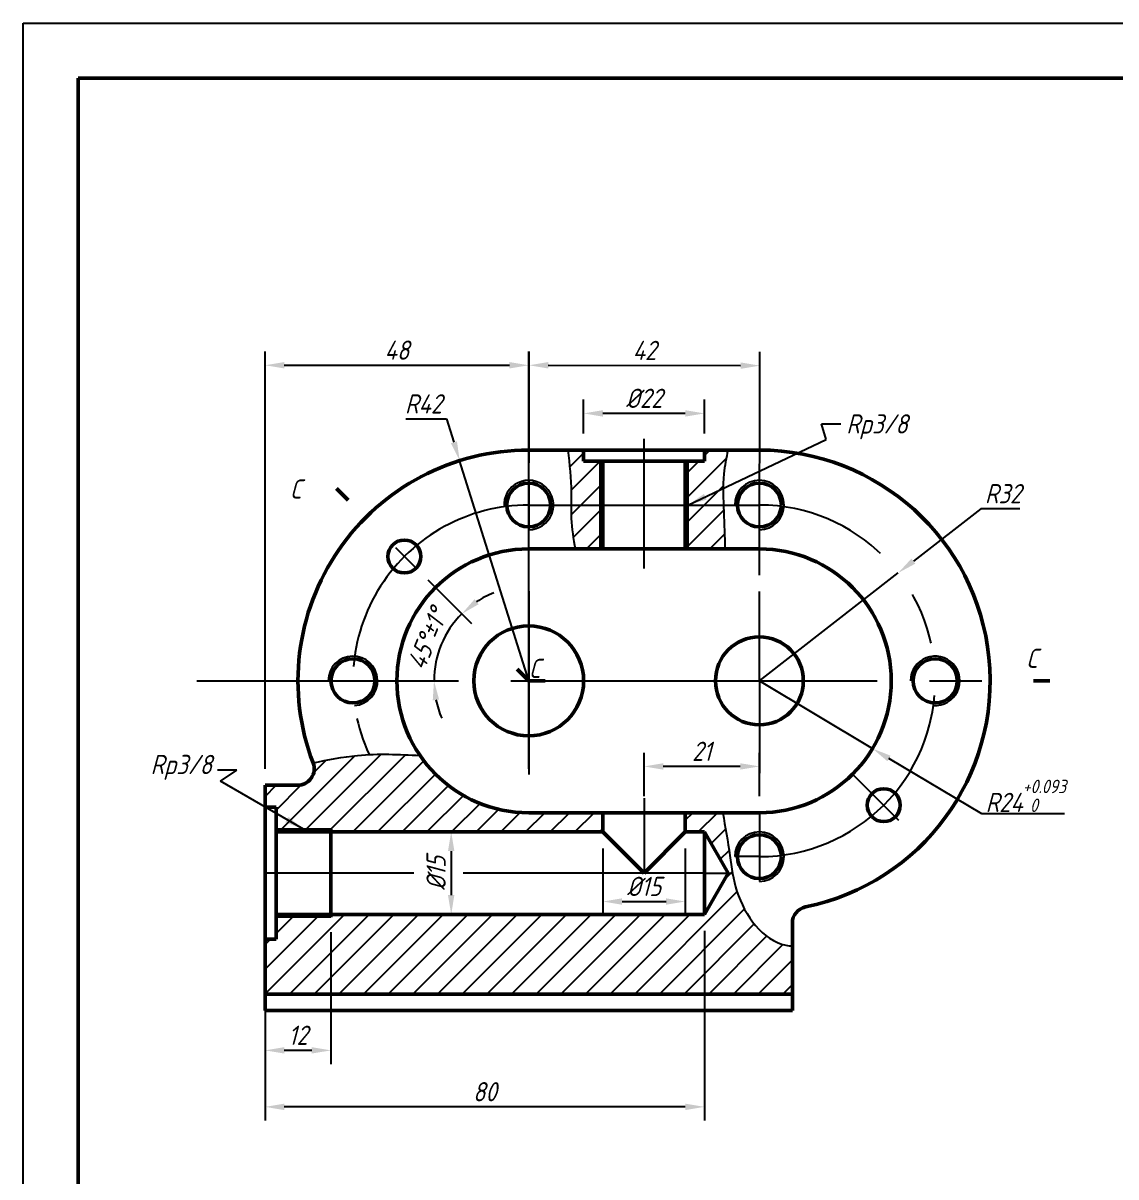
# Model space of a CAD drawing. Header units: millimetres. Extents: x 96 to 4157, y -1988 to 195.
# Drawn here: x 2098.2 to 2297.1, y -493.7 to -283.7 of the extents above; entities that cross this region are included whole.
import ezdxf

# ---------------------------------------------------------------- set-up
doc = ezdxf.new("R2010")
doc.units = ezdxf.units.MM
doc.header["$LTSCALE"] = 1.5
doc.linetypes.add('CENTER', pattern=[50.8, 31.75, -6.35, 6.35, -6.35])
for name, color, linetype, lineweight in [('点画线', 7, 'CENTER', 25), ('粗实线', 7, 'Continuous', 50), ('细线', 7, 'Continuous', 25)]:
    doc.layers.add(name, color=color, linetype=linetype, lineweight=lineweight)
doc.styles.add('宋体', font='gbeitc.shx', dxfattribs={"bigfont": 'gbcbig.shx'})
doc.dimstyles.new('半径', dxfattribs={"dimtxt": 3.5, "dimasz": 3.5, "dimexe": 2.5, "dimexo": 3, "dimgap": 1, "dimtad": 1, "dimtoh": 1, "dimdsep": 46, "dimtxsty": '宋体', "dimblk1": 'NONE', "dimsah": 1, "dimcen": 2.5, "dimclrd": 7, "dimclre": 7, "dimclrt": 7, "dimadec": 0, "dimazin": 0, "dimtfac": 1, "dimtmove": 0, "dimatfit": 3, "dimfxl": 1, "dimarcsym": 0})
doc.dimstyles.new('直径', dxfattribs={"dimtxt": 3.5, "dimasz": 3.5, "dimexe": 2.5, "dimexo": 3, "dimgap": 1, "dimtad": 1, "dimtoh": 1, "dimdsep": 46, "dimtxsty": '宋体', "dimcen": 2.5, "dimclrd": 7, "dimclre": 7, "dimclrt": 7, "dimadec": 0, "dimazin": 0, "dimtfac": 1, "dimtmove": 0, "dimatfit": 3, "dimfxl": 1, "dimarcsym": 0})
doc.dimstyles.new('长度', dxfattribs={"dimtxt": 3.5, "dimasz": 3.5, "dimexe": 2.5, "dimexo": 3, "dimgap": 1, "dimtad": 1, "dimdsep": 46, "dimtxsty": '宋体', "dimcen": 2.5, "dimclrd": 7, "dimclre": 7, "dimclrt": 7, "dimadec": 0, "dimazin": 0, "dimtfac": 1, "dimtmove": 0, "dimatfit": 3, "dimfxl": 1, "dimarcsym": 0})
pattern_1 = [(45, (-108.379, -2266.4404), (-2.245064, 2.245064), [])]

# ---------------------------------------------------------------- blocks, each defined once
blk = doc.blocks.new('*D15')
at = {"layer": 'Defpoints', "color": 0, "transparency": 16777216}
for p in [(2232.31, -346.03), (2190.24, -387.08), (2232.24, -387.16)]:
    blk.add_point(p, dxfattribs=at)
at = {"layer": '细线', "color": 7, "lineweight": -2, "transparency": 16777216}
for p, q in [((2190.24, -384.08), (2190.31, -343.46)), ((2232.24, -384.16), (2232.31, -343.53)), ((2193.81, -345.96), (2228.81, -346.03))]:
    blk.add_line(p, q, dxfattribs=at)
at = {"layer": '细线', "color": 7, "transparency": 16777216}
for points in [[(2193.81, -345.38), (2193.81, -346.55), (2190.31, -345.96)], [(2228.81, -345.44), (2228.81, -346.61), (2232.31, -346.03)]]:
    blk.add_solid(points, dxfattribs=at)
at = {"layer": '细线', "color": 7, "transparency": 16777216, "insert": (2211.31, -343.25), "char_height": 3.5, "attachment_point": 5, "rotation": 359.8985, "style": '宋体'}
blk.add_mtext('42', dxfattribs=at)
blk = doc.blocks.new('*D16')
at = {"layer": 'Defpoints', "color": 0, "transparency": 16777216}
for p in [(2190.24, -345.96), (2142.24, -422.39), (2190.24, -422.39)]:
    blk.add_point(p, dxfattribs=at)
at = {"layer": '细线', "color": 7, "lineweight": -2, "transparency": 16777216}
for p, q in [((2142.24, -419.39), (2142.24, -343.46)), ((2190.24, -419.39), (2190.24, -343.46)), ((2145.74, -345.96), (2186.74, -345.96))]:
    blk.add_line(p, q, dxfattribs=at)
at = {"layer": '细线', "color": 7, "transparency": 16777216}
for points in [[(2145.74, -345.38), (2145.74, -346.54), (2142.24, -345.96)], [(2186.74, -345.38), (2186.74, -346.54), (2190.24, -345.96)]]:
    blk.add_solid(points, dxfattribs=at)
at = {"layer": '细线', "color": 7, "transparency": 16777216, "insert": (2166.24, -343.21), "char_height": 3.5, "attachment_point": 5, "style": '宋体'}
blk.add_mtext('48', dxfattribs=at)
blk = doc.blocks.new('*D17')
at = {"layer": 'Defpoints', "color": 0, "transparency": 16777216}
for p in [(2142.24, -445.89), (2222.24, -445.89), (2142.24, -480.93)]:
    blk.add_point(p, dxfattribs=at)
at = {"layer": '细线', "color": 7, "lineweight": -2, "transparency": 16777216}
for p, q in [((2142.24, -448.89), (2142.24, -483.43)), ((2222.24, -448.89), (2222.24, -483.43)), ((2218.74, -480.93), (2145.74, -480.93))]:
    blk.add_line(p, q, dxfattribs=at)
at = {"layer": '细线', "color": 7, "transparency": 16777216}
for points in [[(2145.74, -480.35), (2145.74, -481.52), (2142.24, -480.93)], [(2218.74, -480.35), (2218.74, -481.52), (2222.24, -480.93)]]:
    blk.add_solid(points, dxfattribs=at)
at = {"layer": '细线', "color": 7, "transparency": 16777216, "insert": (2182.24, -478.18), "char_height": 3.5, "attachment_point": 5, "style": '宋体'}
blk.add_mtext('80', dxfattribs=at)
blk = doc.blocks.new('*D18')
at = {"layer": 'Defpoints', "color": 0, "transparency": 16777216}
for p in [(2142.24, -446.14), (2154.24, -446.14), (2142.24, -470.65)]:
    blk.add_point(p, dxfattribs=at)
at = {"layer": '细线', "color": 7, "lineweight": -2, "transparency": 16777216}
for p, q in [((2142.24, -449.14), (2142.24, -473.15)), ((2154.24, -449.14), (2154.24, -473.15)), ((2150.74, -470.65), (2145.74, -470.65))]:
    blk.add_line(p, q, dxfattribs=at)
at = {"layer": '细线', "color": 7, "transparency": 16777216}
for points in [[(2145.74, -470.07), (2145.74, -471.23), (2142.24, -470.65)], [(2150.74, -470.07), (2150.74, -471.23), (2154.24, -470.65)]]:
    blk.add_solid(points, dxfattribs=at)
at = {"layer": '细线', "color": 7, "transparency": 16777216, "insert": (2148.24, -467.9), "char_height": 3.5, "attachment_point": 5, "style": '宋体'}
blk.add_mtext('12', dxfattribs=at)
blk = doc.blocks.new('*D19')
at = {"layer": 'Defpoints', "color": 0, "transparency": 16777216}
for p in [(2211.24, -418.97), (2211.24, -427.39), (2232.24, -427.39)]:
    blk.add_point(p, dxfattribs=at)
at = {"layer": '细线', "color": 7, "lineweight": -2, "transparency": 16777216}
for p, q in [((2211.24, -424.39), (2211.24, -416.47)), ((2232.24, -424.39), (2232.24, -416.47)), ((2228.74, -418.97), (2214.74, -418.97))]:
    blk.add_line(p, q, dxfattribs=at)
at = {"layer": '细线', "color": 7, "transparency": 16777216}
for points in [[(2214.74, -418.39), (2214.74, -419.56), (2211.24, -418.97)], [(2228.74, -418.39), (2228.74, -419.56), (2232.24, -418.97)]]:
    blk.add_solid(points, dxfattribs=at)
at = {"layer": '细线', "color": 7, "transparency": 16777216, "insert": (2221.74, -416.22), "char_height": 3.5, "attachment_point": 5, "style": '宋体'}
blk.add_mtext('21', dxfattribs=at)
blk = doc.blocks.new('*D20')
at = {"layer": 'Defpoints', "color": 0, "transparency": 16777216}
for p in [(2166.03, -379.19), (2169.73, -382.89), (2175.31, -394.78), (2129.84, -403.39), (2279.65, -403.39)]:
    blk.add_point(p, dxfattribs=at)
at = {"layer": '细线', "color": 7, "lineweight": -2, "transparency": 16777216}
blk.add_line((2171.85, -385.01), (2179.81, -392.97), dxfattribs=at)
for start, end in [(111.6932, 123.3466), (135, 180), (191.6534, 203.3068)]:
    blk.add_arc((2190.24, -403.39), 17.24, start, end, dxfattribs=at)
at = {"layer": '细线', "color": 7, "transparency": 16777216}
for points in [[(2181.13, -389.45), (2180.39, -388.54), (2178.05, -391.21)], [(2172.77, -406.94), (2173.93, -406.82), (2173, -403.39)]]:
    blk.add_solid(points, dxfattribs=at)
at = {"layer": '细线', "color": 7, "transparency": 16777216, "insert": (2171.77, -395.75), "char_height": 3.5, "attachment_point": 5, "rotation": 67.5, "style": '宋体'}
blk.add_mtext('45°%%P1%%D', dxfattribs=at)
blk = doc.blocks.new('*D21')
at = {"layer": 'Defpoints', "color": 0, "transparency": 16777216}
for p in [(2203.74, -430.89), (2176.13, -445.89), (2203.74, -445.89)]:
    blk.add_point(p, dxfattribs=at)
at = {"layer": '细线', "color": 7, "lineweight": -2, "transparency": 16777216}
for p, q in [((2200.74, -430.89), (2173.63, -430.89)), ((2176.13, -434.39), (2176.13, -442.39)), ((2200.74, -445.89), (2173.63, -445.89))]:
    blk.add_line(p, q, dxfattribs=at)
at = {"layer": '细线', "color": 7, "transparency": 16777216}
for points in [[(2175.54, -434.39), (2176.71, -434.39), (2176.13, -430.89)], [(2175.54, -442.39), (2176.71, -442.39), (2176.13, -445.89)]]:
    blk.add_solid(points, dxfattribs=at)
at = {"layer": '细线', "color": 7, "transparency": 16777216, "insert": (2173.38, -438.39), "char_height": 3.5, "attachment_point": 5, "rotation": 90, "style": '宋体'}
blk.add_mtext('%%c15', dxfattribs=at)
blk = doc.blocks.new('*D22')
at = {"layer": 'Defpoints', "color": 0, "transparency": 16777216}
for p in [(2203.74, -430.89), (2218.74, -430.89), (2218.74, -443.56)]:
    blk.add_point(p, dxfattribs=at)
at = {"layer": '细线', "color": 7, "lineweight": -2, "transparency": 16777216}
for p, q in [((2203.74, -433.89), (2203.74, -446.06)), ((2218.74, -433.89), (2218.74, -446.06)), ((2207.24, -443.56), (2215.24, -443.56))]:
    blk.add_line(p, q, dxfattribs=at)
at = {"layer": '细线', "color": 7, "transparency": 16777216}
for points in [[(2207.24, -442.98), (2207.24, -444.14), (2203.74, -443.56)], [(2215.24, -442.98), (2215.24, -444.14), (2218.74, -443.56)]]:
    blk.add_solid(points, dxfattribs=at)
at = {"layer": '细线', "color": 7, "transparency": 16777216, "insert": (2211.24, -440.81), "char_height": 3.5, "attachment_point": 5, "style": '宋体'}
blk.add_mtext('%%c15', dxfattribs=at)
blk = doc.blocks.new('*D23')
at = {"layer": 'Defpoints', "color": 0, "transparency": 16777216}
for p in [(2200.24, -354.72), (2200.24, -361.39), (2222.24, -361.39)]:
    blk.add_point(p, dxfattribs=at)
at = {"layer": '细线', "color": 7, "lineweight": -2, "transparency": 16777216}
for p, q in [((2200.24, -358.39), (2200.24, -352.22)), ((2222.24, -358.39), (2222.24, -352.22)), ((2218.74, -354.72), (2203.74, -354.72))]:
    blk.add_line(p, q, dxfattribs=at)
at = {"layer": '细线', "color": 7, "transparency": 16777216}
for points in [[(2203.74, -354.14), (2203.74, -355.31), (2200.24, -354.72)], [(2218.74, -354.14), (2218.74, -355.31), (2222.24, -354.72)]]:
    blk.add_solid(points, dxfattribs=at)
at = {"layer": '细线', "color": 7, "transparency": 16777216, "insert": (2211.24, -351.97), "char_height": 3.5, "attachment_point": 5, "style": '宋体'}
blk.add_mtext('%%c22', dxfattribs=at)
blk = doc.blocks.new('*D6')
at = {"layer": 'Defpoints', "color": 0, "transparency": 16777216}
for p in [(2257.5, -383.76), (2232.24, -403.39)]:
    blk.add_point(p, dxfattribs=at)
at = {"layer": '细线', "color": 7, "lineweight": -2, "transparency": 16777216}
for p, q in [((2272.53, -372.08), (2260.27, -381.61)), ((2279.66, -372.08), (2272.53, -372.08)), ((2232.24, -403.39), (2257.5, -383.76))]:
    blk.add_line(p, q, dxfattribs=at)
at = {"layer": '细线', "color": 7, "transparency": 16777216}
blk.add_solid([(2259.91, -381.15), (2260.62, -382.07), (2257.5, -383.76)], dxfattribs=at)
at = {"layer": '细线', "color": 7, "transparency": 16777216, "insert": (2276.59, -369.33), "char_height": 3.5, "attachment_point": 5, "style": '宋体'}
blk.add_mtext('R32', dxfattribs=at)
blk = doc.blocks.new('*D24')
at = {"layer": 'Defpoints', "color": 0, "transparency": 16777216}
for p in [(2232.24, -403.39), (2252.83, -415.72)]:
    blk.add_point(p, dxfattribs=at)
at = {"layer": '细线', "color": 7, "lineweight": -2, "transparency": 16777216}
for p, q in [((2232.24, -403.39), (2252.83, -415.72)), ((2272.72, -427.63), (2255.83, -417.52)), ((2287.78, -427.63), (2272.72, -427.63))]:
    blk.add_line(p, q, dxfattribs=at)
at = {"layer": '细线', "color": 7, "transparency": 16777216}
blk.add_solid([(2256.13, -417.02), (2255.53, -418.02), (2252.83, -415.72)], dxfattribs=at)
at = {"layer": '细线', "color": 7, "transparency": 16777216, "insert": (2280.75, -424.33), "char_height": 3.5, "attachment_point": 5, "style": '宋体'}
blk.add_mtext('R24{\\H0.7x;\\S+0.093^  0;}', dxfattribs=at)
blk = doc.blocks.new('_None')
blk = doc.blocks.new('*D7')
at = {"layer": 'Defpoints', "color": 0, "transparency": 16777216}
for p in [(2177.67, -363.32), (2190.24, -403.39)]:
    blk.add_point(p, dxfattribs=at)
at = {"layer": '细线', "color": 7, "lineweight": -2, "transparency": 16777216}
for p, q in [((2167.88, -355.74), (2175.29, -355.74)), ((2175.29, -355.74), (2176.62, -359.98)), ((2190.24, -403.39), (2177.67, -363.32))]:
    blk.add_line(p, q, dxfattribs=at)
at = {"layer": '细线', "color": 7, "transparency": 16777216}
blk.add_solid([(2177.18, -359.8), (2176.07, -360.15), (2177.67, -363.32)], dxfattribs=at)
at = {"layer": '细线', "color": 7, "transparency": 16777216, "insert": (2171.08, -352.99), "char_height": 3.5, "attachment_point": 5, "style": '宋体'}
blk.add_mtext('R42', dxfattribs=at)

msp = doc.modelspace()

# ---------------------------------------------------------------- hatches: boundary and pattern name
at = {"layer": '细线'}
h = msp.add_hatch(dxfattribs=at)
h.set_pattern_fill('ANSI31', color=0)
h.set_pattern_definition(pattern_1)
edge = h.paths.add_edge_path()
edge.add_line((2203.236, -363.395), (2200.236, -363.395))
edge.add_line((2200.236, -363.395), (2200.236, -361.395))
edge.add_line((2200.236, -361.395), (2197.365, -361.395))
edge.add_spline(control_points=[(2197.365, -361.395), (2197.667, -363.991), (2198.055, -367.316), (2197.986, -370.662), (2197.976, -371.395)], knot_values=[0, 0, 0, 0, 7.8264619, 10.0237457, 10.0237457, 10.0237457, 10.0237457], degree=3, periodic=0)
edge.add_line((2197.976, -371.395), (2203.236, -371.395))
edge.add_line((2203.236, -371.395), (2203.236, -363.395))
edge = h.paths.add_edge_path()
edge.add_line((2203.236, -371.395), (2197.976, -371.395))
edge.add_spline(control_points=[(2197.976, -371.395), (2197.964, -372.211), (2197.944, -374.893), (2198.38, -377.547), (2198.684, -379.395)], knot_values=[10.0237457, 10.0237457, 10.0237457, 10.0237457, 12.4707527, 18.0679822, 18.0679822, 18.0679822, 18.0679822], degree=3, periodic=0)
edge.add_line((2198.684, -379.395), (2203.236, -379.395))
edge.add_line((2203.236, -379.395), (2203.236, -371.395))
h.paths.add_polyline_path([(2203.736, -371.395), (2203.236, -371.395), (2203.236, -379.395), (2203.736, -379.395)])
h.paths.add_polyline_path([(2203.736, -363.395), (2203.236, -363.395), (2203.236, -371.395), (2203.736, -371.395)])
h.paths.add_polyline_path([(2219.236, -363.395), (2218.736, -363.395), (2218.736, -371.395), (2219.236, -371.395)])
edge = h.paths.add_edge_path()
edge.add_spline(control_points=[(2225.967, -379.395), (2225.909, -377.137), (2225.842, -374.475), (2225.721, -371.8), (2225.704, -371.395)], knot_values=[10.0677322, 10.0677322, 10.0677322, 10.0677322, 16.8542916, 18.0676878, 18.0676878, 18.0676878, 18.0676878], degree=3, periodic=0)
edge.add_line((2225.704, -371.395), (2219.236, -371.395))
edge.add_line((2219.236, -371.395), (2219.236, -379.395))
edge.add_line((2219.236, -379.395), (2225.967, -379.395))
h.paths.add_polyline_path([(2219.236, -371.395), (2218.736, -371.395), (2218.736, -379.395), (2219.236, -379.395)])
h = msp.add_hatch(dxfattribs=at)
h.set_pattern_fill('ANSI31', color=0)
h.set_pattern_definition(pattern_1)
edge = h.paths.add_edge_path()
edge.add_spline(control_points=[(2225.627, -368.469), (2225.628, -367.634), (2225.657, -366.8), (2225.732, -365.971)], knot_values=[4.6433146, 4.6433146, 4.6433146, 4.6433146, 7.1485695, 7.1485695, 7.1485695, 7.1485695], degree=3, periodic=0)
edge.add_spline(control_points=[(2225.732, -365.971), (2225.74, -365.888), (2225.812, -365.142), (2225.924, -364.401), (2226.04, -363.744)], knot_values=[2.3900287, 2.3900287, 2.3900287, 2.3900287, 2.6437449, 4.6433146, 4.6433146, 4.6433146, 4.6433146], degree=3, periodic=0)
edge.add_spline(control_points=[(2226.04, -363.744), (2226.179, -362.96), (2226.343, -362.177), (2226.506, -361.395)], knot_values=[0, 0, 0, 0, 2.3900287, 2.3900287, 2.3900287, 2.3900287], degree=3, periodic=0)
edge.add_line((2226.506, -361.395), (2222.236, -361.395))
edge.add_line((2222.236, -361.395), (2222.236, -363.395))
edge.add_line((2222.236, -363.395), (2219.236, -363.395))
edge.add_line((2219.236, -363.395), (2219.236, -371.395))
edge.add_line((2219.236, -371.395), (2225.704, -371.395))
edge.add_spline(control_points=[(2225.704, -371.395), (2225.689, -371.049), (2225.675, -370.703), (2225.663, -370.358)], knot_values=[9.0338482, 9.0338482, 9.0338482, 9.0338482, 10.0677322, 10.0677322, 10.0677322, 10.0677322], degree=3, periodic=0)
edge.add_spline(control_points=[(2225.663, -370.358), (2225.641, -369.727), (2225.627, -369.098), (2225.627, -368.469)], knot_values=[7.1485695, 7.1485695, 7.1485695, 7.1485695, 9.0338482, 9.0338482, 9.0338482, 9.0338482], degree=3, periodic=0)
h = msp.add_hatch(dxfattribs=at)
h.set_pattern_fill('ANSI31', color=0)
h.set_pattern_definition(pattern_1)
edge = h.paths.add_edge_path()
edge.add_spline(control_points=[(2170.441, -416.965), (2167.348, -416.817), (2164.255, -416.669), (2161.187, -416.815)], knot_values=[10.3320473, 10.3320473, 10.3320473, 10.3320473, 19.5740897, 19.5740897, 19.5740897, 19.5740897], degree=3, periodic=0)
edge.add_spline(control_points=[(2161.187, -416.815), (2160.487, -416.849), (2157.063, -417.087), (2153.677, -417.778), (2150.981, -418.328)], knot_values=[0, 0, 0, 0, 2.1061736, 10.3320473, 10.3320473, 10.3320473, 10.3320473], degree=3, periodic=0)
edge.add_arc((2148.177, -419.395), 3, -90, 20.8275, ccw=False)
edge.add_line((2148.177, -422.395), (2142.236, -422.395))
edge.add_line((2142.236, -422.395), (2142.236, -426.395))
edge.add_line((2142.236, -426.395), (2144.236, -426.395))
edge.add_line((2144.236, -426.395), (2144.236, -430.395))
edge.add_line((2144.236, -430.395), (2154.236, -430.395))
edge.add_line((2154.236, -430.395), (2154.236, -430.895))
edge.add_line((2154.236, -430.895), (2203.736, -430.895))
edge.add_line((2203.736, -430.895), (2203.736, -427.395))
edge.add_line((2203.736, -427.395), (2190.236, -427.395))
edge.add_arc((2190.236, -403.395), 24, 214.43201, 270, ccw=False)
edge = h.paths.add_edge_path()
edge.add_spline(control_points=[(2238.236, -451.677), (2237.847, -451.631), (2233.058, -451.068), (2227.98, -443.813), (2226.852, -434.819), (2226.025, -430.008), (2225.576, -427.395)], knot_values=[0, 0, 0, 0, 1.1716491, 14.4061875, 21.0597393, 28.9756815, 28.9756815, 28.9756815, 28.9756815], degree=3, periodic=0)
edge.add_line((2225.576, -427.395), (2218.736, -427.395))
edge.add_line((2218.736, -427.395), (2218.736, -430.895))
edge.add_line((2218.736, -430.895), (2222.236, -430.895))
edge.add_line((2222.236, -430.895), (2226.566, -438.395))
edge.add_line((2226.566, -438.395), (2222.236, -445.895))
edge.add_line((2222.236, -445.895), (2154.236, -445.895))
edge.add_line((2154.236, -445.895), (2154.236, -446.395))
edge.add_line((2154.236, -446.395), (2144.236, -446.395))
edge.add_line((2144.236, -446.395), (2144.236, -450.395))
edge.add_line((2144.236, -450.395), (2142.236, -450.395))
edge.add_line((2142.236, -450.395), (2142.236, -460.395))
edge.add_line((2142.236, -460.395), (2238.236, -460.395))
edge.add_line((2238.236, -460.395), (2238.236, -451.677))
h.paths.add_polyline_path([(2154.236, -445.895), (2144.236, -445.895), (2144.236, -446.395), (2154.236, -446.395)], flags=17)
h.paths.add_polyline_path([(2154.236, -430.395), (2144.236, -430.395), (2144.236, -430.895), (2154.236, -430.895)], flags=17)

# ---------------------------------------------------------------- linework, layer by layer
at = {"layer": '点画线'}
for p, q in [((2211.236, -361.395), (2211.236, -359.366)), ((2211.236, -382.935), (2211.236, -361.395)), ((2190.236, -366.895), (2190.236, -375.895)), ((2232.236, -375.895), (2232.236, -366.895)), ((2190.236, -371.395), (2232.236, -371.395)), ((2169.73, -382.888), (2166.034, -379.193)), ((2211.236, -379.395), (2218.736, -379.395)), ((2190.236, -387.082), (2190.236, -420.412)), ((2232.236, -403.395), (2232.236, -387.156)), ((2129.844, -403.395), (2279.646, -403.395)), ((2190.236, -403.395), (2232.236, -403.395)), ((2232.236, -403.395), (2232.236, -420.189)), ((2249.207, -420.365), (2257.566, -428.724)), ((2211.236, -424.737), (2211.236, -438.395)), ((2232.236, -427.395), (2232.236, -439.895)), ((2232.236, -435.395), (2227.736, -435.395)), ((2169.302, -438.395), (2142.236, -438.395)), ((2222.521, -438.395), (2178.333, -438.395)), ((2222.521, -438.395), (2227.201, -438.395))]:
    msp.add_line(p, q, dxfattribs=at)
for centre, start, end in [((2190.236, -403.395), 90, 204.79667), ((2190.236, -403.395), 90, 204.79667), ((2232.236, -403.395), 270, 90)]:
    msp.add_arc(centre, 32, start, end, dxfattribs=at)
at = {"layer": '粗实线'}
for p, q in [((2108.186, -693.682), (2108.186, -293.682)), ((2108.186, -293.682), (2682.186, -293.682)), ((2190.236, -361.395), (2232.236, -361.395)), ((2200.236, -363.395), (2200.236, -361.395)), ((2222.236, -363.395), (2222.236, -361.395)), ((2211.236, -363.395), (2200.236, -363.395)), ((2203.736, -379.395), (2203.736, -363.395)), ((2211.236, -363.395), (2222.236, -363.395)), ((2218.736, -379.395), (2218.736, -363.395)), ((2157.366, -370.524), (2155.244, -368.403)), ((2190.236, -379.395), (2232.236, -379.395)), ((2211.236, -379.395), (2203.736, -379.395)), ((2211.236, -379.395), (2218.736, -379.395)), ((2190.236, -403.395), (2188.115, -401.273)), ((2190.236, -403.395), (2193.236, -403.395)), ((2282.118, -403.395), (2285.118, -403.395)), ((2142.236, -463.395), (2142.236, -422.395)), ((2142.236, -422.395), (2148.177, -422.395)), ((2142.236, -438.395), (2142.236, -426.395)), ((2142.236, -426.395), (2144.236, -426.395)), ((2144.236, -426.395), (2144.236, -450.395)), ((2232.236, -427.395), (2190.236, -427.395)), ((2211.236, -427.395), (2203.736, -427.395)), ((2203.736, -427.395), (2203.736, -430.895)), ((2232.236, -427.395), (2211.236, -427.395)), ((2211.236, -427.395), (2218.736, -427.395)), ((2218.736, -427.395), (2218.736, -430.895)), ((2154.236, -430.895), (2154.236, -430.395)), ((2144.236, -438.395), (2144.236, -430.895)), ((2144.236, -430.895), (2154.236, -430.895)), ((2154.236, -430.895), (2203.736, -430.895)), ((2154.236, -430.895), (2154.236, -445.895)), ((2211.236, -438.395), (2203.736, -430.895)), ((2211.236, -438.395), (2218.736, -430.895)), ((2218.736, -430.895), (2222.236, -430.895)), ((2222.236, -430.895), (2222.236, -445.895)), ((2222.236, -430.895), (2226.566, -438.395)), ((2144.236, -438.395), (2144.236, -445.895)), ((2226.566, -438.395), (2222.236, -445.895)), ((2144.236, -445.895), (2154.236, -445.895)), ((2154.236, -445.895), (2154.236, -446.395)), ((2154.236, -445.895), (2222.236, -445.895)), ((2238.236, -460.395), (2238.236, -447.485)), ((2144.236, -450.395), (2142.236, -450.395)), ((2142.236, -460.395), (2142.236, -463.395)), ((2238.236, -460.395), (2142.236, -460.395)), ((2238.236, -463.395), (2238.236, -460.395)), ((2238.236, -463.395), (2142.236, -463.395)), ((2142.236, -463.395), (2238.236, -463.395))]:
    msp.add_line(p, q, dxfattribs=at)
for centre, radius in [((2190.236, -371.395), 4), ((2232.236, -371.395), 4), ((2167.609, -380.767), 3), ((2190.236, -403.395), 10), ((2232.236, -403.395), 8), ((2158.236, -403.395), 4), ((2264.236, -403.395), 4), ((2254.864, -426.022), 3), ((2232.236, -435.395), 4)]:
    msp.add_circle(centre, radius, dxfattribs=at)
for centre, radius, start, end in [((2190.236, -403.395), 42, 90, 200.8275), ((2232.236, -403.395), 42, 281.53696, 90), ((2190.236, -403.395), 24, 90, 270), ((2232.236, -403.395), 24, 270, 90), ((2148.177, -419.395), 3, 270, 20.8275), ((2241.236, -447.485), 3, 101.53696, 180)]:
    msp.add_arc(centre, radius, start, end, dxfattribs=at)
at = {"layer": '细线'}
for p, q in [((2098.186, -703.682), (2098.186, -283.682)), ((2098.186, -283.682), (2692.186, -283.682)), ((2203.236, -379.395), (2203.236, -363.395)), ((2218.736, -363.395), (2219.236, -363.395)), ((2219.236, -363.395), (2219.236, -379.395)), ((2203.736, -379.395), (2203.236, -379.395)), ((2154.236, -430.395), (2144.236, -430.395)), ((2154.236, -446.395), (2144.236, -446.395))]:
    msp.add_line(p, q, dxfattribs=at)
for centre, start, end in [((2190.236, -371.395), 270, 184.03194), ((2232.236, -371.395), 270, 180), ((2158.236, -403.395), 274.03194, 180), ((2264.236, -403.395), 265.96806, 180), ((2232.236, -435.395), 270, 180)]:
    msp.add_arc(centre, 4.5, start, end, dxfattribs=at)
for points in [[(2197.365, -361.395), (2197.994, -369.196), (2197.994, -373.84), (2198.684, -379.395)], [(2226.506, -361.395), (2225.757, -365.72), (2225.757, -372.611), (2225.967, -379.395)], [(2150.981, -418.328), (2159.093, -416.965), (2170.441, -416.965)], [(2225.576, -427.395), (2226.854, -435.207), (2228.159, -441.731), (2237.077, -451.51), (2238.236, -451.677)]]:
    msp.add_spline(points, degree=3, dxfattribs=at)

# ---------------------------------------------------------------- texts
at = {"layer": '粗实线', "char_height": 3.5, "attachment_point": 1, "style": '宋体'}
for width, insert in [(7.8819, (2146.736, -366.723)), (8.49633, (2280.756, -397.535)), (4.20717, (2190.236, -399.379))]:
    msp.add_mtext_dynamic_manual_height_columns('C', width=width, gutter_width=17.5, heights=[0], dxfattribs=dict(at, insert=insert))
at = {"layer": '细线', "color": 7, "char_height": 3.5, "style": '宋体'}
for insert, attachment_point in [((2248.065, -354.88), 1), ((2132.578, -421.427), 9)]:
    msp.add_mtext('Rp3/8', dxfattribs=dict(at, insert=insert, attachment_point=attachment_point))

# ---------------------------------------------------------------- dimensions: what is measured, and where the dimension line sits
at = {"layer": '细线'}
for base, p1, p2, picture, middle in [((2190.236, -345.959), (2142.236, -422.395), (2190.236, -422.395), '*D16', (2166.236, -343.209)), ((2211.236, -418.973), (2232.236, -427.395), (2211.236, -427.395), '*D19', (2221.736, -416.223)), ((2142.236, -480.933), (2222.236, -445.895), (2142.236, -445.895), '*D17', (2182.236, -478.183)), ((2142.236, -470.649), (2154.236, -446.145), (2142.236, -446.145), '*D18', (2148.236, -467.899))]:
    dim = msp.add_linear_dim(base=base, p1=p1, p2=p2, dimstyle='长度', dxfattribs=at)
    dim.commit()
    dim.dimension.update_dxf_attribs({"geometry": picture, "text_midpoint": middle})
dim = msp.add_aligned_dim(p1=(2190.236, -387.082), p2=(2232.236, -387.156), distance=41.123, dimstyle='长度', dxfattribs=at)
dim.commit()
dim.dimension.update_dxf_attribs({"geometry": '*D15', "text_midpoint": (2211.314, -343.246)})
dim = msp.add_radius_dim(center=(2190.236, -403.395), mpoint=(2177.67, -363.319), dimstyle='半径', override={"dimpost": 'R<>'}, dxfattribs=at)
dim.commit()
dim.dimension.update_dxf_attribs({"geometry": '*D7', "text_midpoint": (2171.084, -355.737), "dimtype": 164})
for base, p1, p2, picture, middle in [((2200.236, -354.723), (2222.236, -361.395), (2200.236, -361.395), '*D23', (2211.236, -351.973)), ((2218.736, -443.561), (2203.736, -430.895), (2218.736, -430.895), '*D22', (2211.236, -440.811))]:
    dim = msp.add_linear_dim(base=base, p1=p1, p2=p2, dimstyle='直径', override={"dimpost": '%%c<>'}, dxfattribs=at)
    dim.commit()
    dim.dimension.update_dxf_attribs({"geometry": picture, "text_midpoint": middle})
for mpoint, text, dimstyle, override, picture, middle in [((2257.503, -383.758), 'R32', '直径', {"dimpost": '%%c<>'}, '*D6', (2276.594, -372.078)), ((2252.828, -415.722), '<>{\\H0.7x;\\S+0.093^  0;}', '半径', {"dimpost": 'R<>'}, '*D24', (2280.748, -427.629))]:
    dim = msp.add_radius_dim(center=(2232.236, -403.395), mpoint=mpoint, text=text, dimstyle=dimstyle, override=override, dxfattribs=at)
    dim.commit()
    dim.dimension.update_dxf_attribs({"geometry": picture, "text_midpoint": middle, "dimtype": 164})
dim = msp.add_angular_dim_2l(base=(2175.308, -394.776), line1=((2129.844, -403.395), (2279.646, -403.395)), line2=((2169.73, -382.888), (2166.034, -379.193)), text='<>%%P1%%D', dimstyle='长度', dxfattribs=at)
dim.commit()
dim.dimension.update_dxf_attribs({"geometry": '*D20', "text_midpoint": (2171.77, -395.746)})
dim = msp.add_linear_dim(base=(2176.127, -445.895), p1=(2203.736, -430.895), p2=(2203.736, -445.895), angle=90, dimstyle='直径', override={"dimpost": '%%c<>'}, dxfattribs=at)
dim.commit()
dim.dimension.update_dxf_attribs({"geometry": '*D21', "text_midpoint": (2173.377, -438.395)})

# ---------------------------------------------------------------- leaders
at = {"layer": '细线', "annotation_type": 0, "has_hookline": 1, "text_width": 10.354}
for points, hookline_direction in [([(2219.236, -371.395), (2244.4, -359.459), (2243.565, -356.63), (2247.065, -356.63)], 0), ([(2149.236, -430.395), (2134.124, -421.669), (2137.078, -419.677), (2133.578, -419.677)], 1)]:
    msp.add_leader(points, dimstyle='长度', override={"dimgap": 1, "dimtad": 0}, dxfattribs=dict(at, hookline_direction=hookline_direction))

doc.saveas('drawing.dxf')
